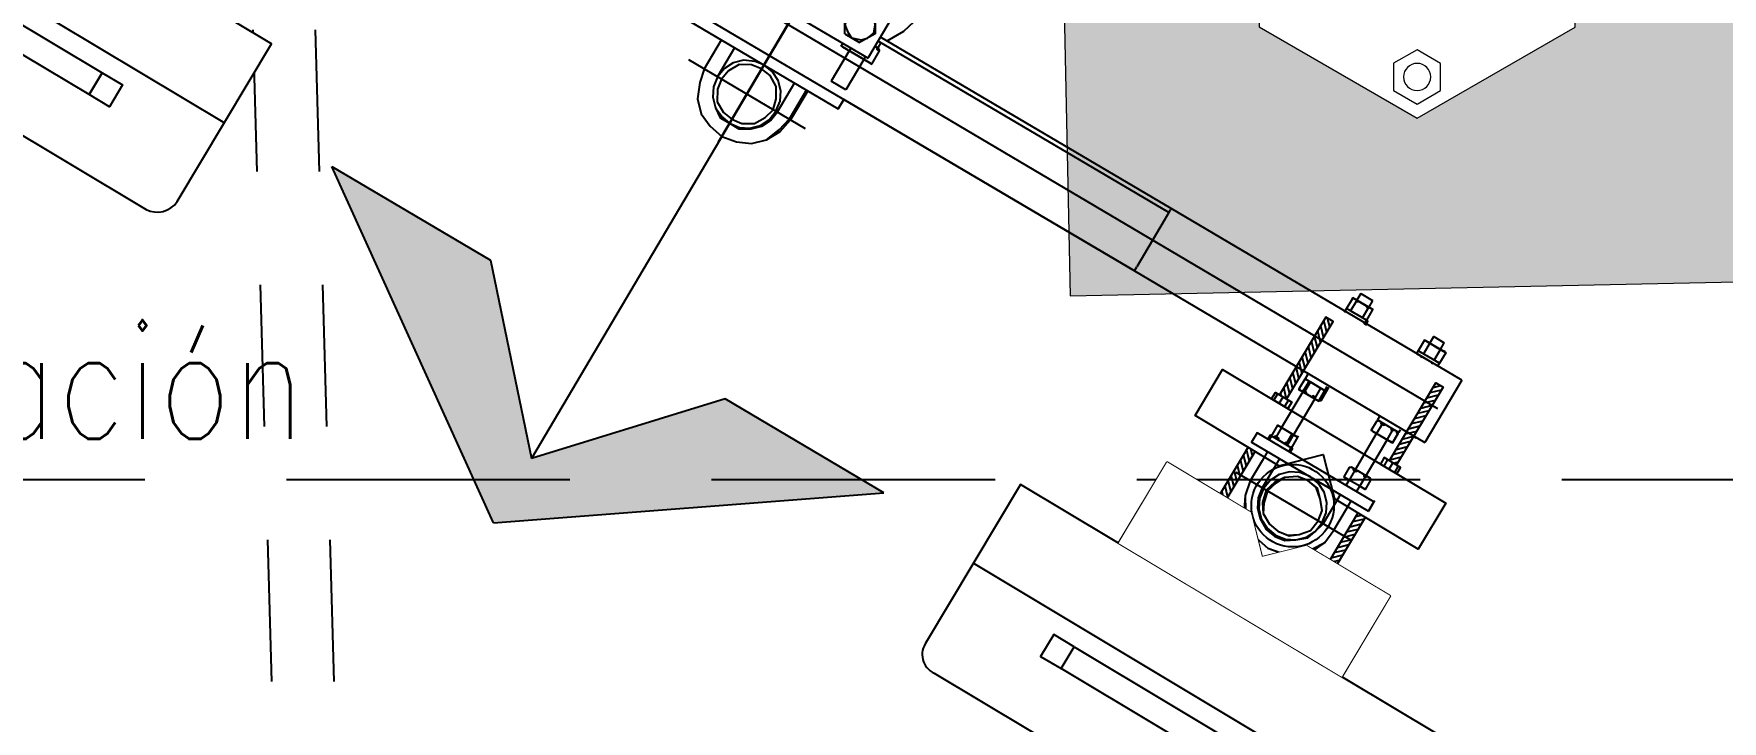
# Model space of a CAD drawing. Header units: millimetres. Extents: x 0 to 177, y -34 to 320.
# Drawn here: x 47.127 to 48.617, y -19.51 to -18.904 of the extents above; entities that cross this region are included whole.
import ezdxf

# ---------------------------------------------------------------- set-up
doc = ezdxf.new("R2010")
doc.units = ezdxf.units.MM
doc.header["$LTSCALE"] = 0.1
doc.set_wipeout_variables(frame=1)
doc.linetypes.add('DASHED2', pattern=[0.375, 0.25, -0.125])
for name, color, linetype in [('8', 8, 'Continuous'), ('9', 96, 'Continuous'), ('ASHURADOS', 7, 'Continuous'), ('FIBRA OPTICA AT&T', 5, 'Continuous'), ('titulos', 170, 'Continuous')]:
    doc.layers.add(name, color=color, linetype=linetype)
doc.styles.add('Romans', font='romans.shx', dxfattribs={"width": 0.8})
pattern_1 = [(135, (32.1043925, -60.0973595), (-0.00265165043, -0.00265165043), [])]
pattern_2 = [(45, (-32.1043925, -60.0973595), (0.00265165043, -0.00265165043), [])]

# ---------------------------------------------------------------- blocks, each defined once
blk = doc.blocks.new('TORREPLANTA')
at = {"layer": 'ASHURADOS', "ltscale": 0.1}
h = blk.add_hatch(dxfattribs=at)
h.set_pattern_fill('AR-CONC', color=8, scale=0.09)
h.paths.add_polyline_path([(29.1184, 102.616), (28.6219, 101.9887), (28.2103, 102.3144), (28.423, 102.4037), (28.4321, 102.3818), (28.6345, 102.3562), (28.7579, 102.5186), (28.6789, 102.7067), (28.4766, 102.7324), (28.4622, 102.7135), (28.283, 102.8496), (28.491, 103.1125), (28.7228, 102.9291)])
h.paths.add_polyline_path([(28.0145, 102.5104), (27.9946, 102.4852), (28.1403, 102.3699), (24.6681, 100.9118), (24.6664, 100.9095), (28.3445, 102.4541), (28.3455, 102.4517), (28.3664, 102.4605)])
h.paths.add_polyline_path([(28.3708, 102.6805), (28.3704, 102.6799), (28.3767, 102.6751), (28.1642, 102.6996), (28.2323, 102.7856)])
h.paths.add_polyline_path([(25.1861, 105.6157), (25.5817, 105.3026), (25.3835, 105.0522), (25.2069, 105.1863), (25.2212, 105.2052), (25.1422, 105.3933), (24.9399, 105.4189), (24.8165, 105.2565), (24.8954, 105.0684), (24.919, 105.0654), (24.8892, 104.8304), (24.4579, 105.1717), (24.9543, 105.7991)])
h.paths.add_polyline_path([(24.5451, 100.6329), (24.6681, 100.7957), (24.6569, 100.8222), (24.9577, 100.9486), (25.0285, 100.8926), (24.532, 100.2653), (23.9047, 100.7617), (24.4012, 101.389), (24.4484, 101.3516), (24.4047, 101.0064), (24.3862, 101.0087), (24.2632, 100.846), (24.3427, 100.6581)])
h.paths.add_polyline_path([(24.8847, 101.0064), (24.6719, 100.917), (24.7915, 101.0802)], flags=17)
h.paths.add_polyline_path([(24.628, 101.2095), (24.4969, 101.0402), (24.4979, 101.0481), (24.4923, 101.0488), (24.5232, 101.2925)], flags=17)
h.paths.add_polyline_path([(25.2677, 104.9059), (25.1918, 105.0944), (25.1992, 105.0888), (25.3324, 104.9877)], flags=17)
h.paths.add_polyline_path([(25.1208, 104.7203), (25.0852, 104.6753), (24.964, 104.7712), (24.9933, 105.0027), (24.994, 105.0027), (24.995, 105.0106)])
h = blk.add_hatch(dxfattribs=at)
h.set_pattern_fill('AR-CONC', color=8, scale=0.0005)
h.paths.add_polyline_path([(28.3509, 102.4627), (28.3424, 102.4591), (28.1367, 102.3727), (27.9946, 102.4852), (28.0145, 102.5104)])
h.paths.add_polyline_path([(24.8847, 101.0064), (24.6719, 100.917), (24.7915, 101.0802)], flags=17)
h.paths.add_polyline_path([(24.9577, 100.9486), (25.0285, 100.8926), (24.532, 100.2653), (23.9047, 100.7617), (24.4012, 101.389), (24.4484, 101.3516), (24.4047, 101.0064), (24.3862, 101.0087), (24.2632, 100.846), (24.3427, 100.6581), (24.5451, 100.6329), (24.6681, 100.7957), (24.6569, 100.8222)])
h.paths.add_polyline_path([(24.628, 101.2095), (24.4969, 101.0402), (24.4979, 101.0481), (24.4923, 101.0488), (24.5232, 101.2925)], flags=17)
h.paths.add_polyline_path([(25.1208, 104.7203), (25.0852, 104.6753), (24.964, 104.7712), (24.9933, 105.0027), (24.994, 105.0027), (24.995, 105.0106)])
h.paths.add_polyline_path([(25.2677, 104.9059), (25.1918, 105.0944), (25.1992, 105.0888), (25.3324, 104.9877)], flags=17)
h.paths.add_polyline_path([(25.5817, 105.3026), (25.3835, 105.0522), (25.2069, 105.1863), (25.2212, 105.2052), (25.1422, 105.3933), (24.9399, 105.4189), (24.8165, 105.2565), (24.8954, 105.0684), (24.919, 105.0654), (24.8892, 104.8304), (24.4579, 105.1717), (24.9543, 105.7991), (25.1861, 105.6157)])
at = {"lineweight": 0}
for points in [[(24.9577, 100.9486), (25.0285, 100.8926), (24.532, 100.2653), (23.9047, 100.7617), (24.4012, 101.389), (24.4484, 101.3516)], [(24.6371, 100.8689), (24.6681, 100.7957), (24.5451, 100.6329), (24.3427, 100.6581), (24.2632, 100.846), (24.3862, 101.0087), (24.4655, 100.9989)]]:
    blk.add_lwpolyline(points, dxfattribs=at)
blk.add_lwpolyline([(24.3824, 100.6669), (24.3522, 100.6707), (24.3403, 100.6987), (24.3587, 100.7229), (24.3888, 100.7192), (24.4007, 100.6912)], close=True, dxfattribs=at)
blk.add_circle((24.3705, 100.6949), 0.0152, dxfattribs=at)
blk = doc.blocks.new('Antena RF')
at = {"layer": '8', "ltscale": 0.05}
h = blk.add_hatch(dxfattribs=at)
h.set_pattern_fill('ANSI31', color=256, scale=0.03, angle=90, style=0)
h.set_pattern_definition(pattern_1)
h.paths.add_polyline_path([(-0.0602, 0.0779), (-0.0528, 0.0779), (-0.0528, 0.1578), (-0.0602, 0.1578)])
h = blk.add_hatch(dxfattribs=at)
h.set_pattern_fill('ANSI31', color=256, scale=0.03, angle=90, style=0)
h.set_pattern_definition(pattern_2)
h.paths.add_polyline_path([(0.0602, 0.0779), (0.0528, 0.0779), (0.0528, 0.1578), (0.0602, 0.1578)])
h = blk.add_hatch(dxfattribs=at)
h.set_pattern_fill('ANSI31', color=256, scale=0.03, angle=90, style=0)
h.set_pattern_definition(pattern_1)
h.paths.add_polyline_path([(-0.0528, 0.024), (-0.0602, 0.024), (-0.0602, -0.024), (-0.0528, -0.024)])
h = blk.add_hatch(dxfattribs=at)
h.set_pattern_fill('ANSI31', color=256, scale=0.03, angle=90, style=0)
h.set_pattern_definition(pattern_2)
h.paths.add_polyline_path([(0.0528, 0.024), (0.0602, 0.024), (0.0602, -0.024), (0.0528, -0.024)])
for points in [[(-0.0528, 0.0779), (-0.0528, 0.1578), (-0.0602, 0.1578), (-0.0602, 0.0779)], [(0.0528, 0.0779), (0.0528, 0.1578), (0.0602, 0.1578), (0.0602, 0.0779)], [(-0.0602, 0.024), (-0.0602, -0.024), (-0.0528, -0.024), (-0.0528, 0.024)], [(0.0602, 0.024), (0.0602, -0.024), (0.0528, -0.024), (0.0528, 0.024)]]:
    blk.add_lwpolyline(points)
for p, q in [((-0.062, 0.0779), (-0.062, 0.0713)), ((-0.0565, 0.0713), (-0.0565, 0.0779)), ((-0.0565, 0.0713), (-0.0565, 0.0779)), ((-0.051, 0.0779), (-0.051, 0.0713)), ((0.051, 0.0779), (0.051, 0.0713)), ((0.0565, 0.0713), (0.0565, 0.0779)), ((0.0565, 0.0713), (0.0565, 0.0779)), ((0.062, 0.0779), (0.062, 0.0713))]:
    blk.add_line(p, q, dxfattribs=at)
for points in [[(-0.0643, 0.0713), (-0.0643, 0.0779), (-0.0476, 0.0779), (-0.0476, 0.0713)], [(0.0643, 0.0713), (0.0643, 0.0779), (0.0476, 0.0779), (0.0476, 0.0713)]]:
    blk.add_lwpolyline(points, close=True, dxfattribs=at)
for points in [[(-0.0286, 0.024), (-0.1147, 0.024), (-0.1147, 0.0713), (0.1147, 0.0713), (0.1147, 0.024), (0.0286, 0.024)], [(-0.0286, 0.024), (0, 0.0526), (0.0286, 0.024)], [(-0.0286, -0.024), (0, -0.0526), (0.0286, -0.024)]]:
    blk.add_lwpolyline(points, dxfattribs=at)
blk.add_circle((0, 0), 0.0364, dxfattribs=at)
at = {"ltscale": 450}
blk.add_wipeout([(-0.2155, -0.1072), (0.2155, -0.1072), (0.2155, -0.2692), (0.2124, -0.279), (0.205, -0.2863), (0.1955, -0.2892), (-0.1955, -0.2892), (-0.2063, -0.2869), (-0.2136, -0.2793), (-0.2155, -0.2691)], dxfattribs=at)
blk.add_line((-0.2155, -0.1882), (0.2155, -0.1882), dxfattribs=at)
blk.add_lwpolyline([(-0.1955, -0.2892), (0.1955, -0.2892, 0.379386), (0.2155, -0.2692), (0.2155, -0.1072), (-0.2155, -0.1072), (-0.2155, -0.2691, 0.470848)], format="xyb", close=True, dxfattribs=at)
for points in [[(-0.1015, -0.2057), (-0.1225, -0.2057), (-0.1225, -0.2282), (-0.1015, -0.2282)], [(-0.1015, -0.2057), (0.1004, -0.2057), (0.1004, -0.2282), (-0.1015, -0.2282)], [(0.1004, -0.2057), (0.1214, -0.2057), (0.1214, -0.2282), (0.1004, -0.2282)]]:
    blk.add_lwpolyline(points, close=True, dxfattribs=at)
at = {"layer": '8', "ltscale": 0.05}
blk.add_lwpolyline([(0.0286, -0.024), (0.1147, -0.024), (0.1147, -0.1072), (-0.1147, -0.1072), (-0.1147, -0.024), (-0.0286, -0.024)], dxfattribs=at)
blk.add_wipeout([(-0.1147, -0.1072), (-0.1147, -0.024), (-0.0286, -0.024), (0, -0.0526), (0.0286, -0.024), (0.1147, -0.024), (0.1147, -0.1072)])
blk = doc.blocks.new('A$C462F3C73')
at = {"linetype": 'Continuous'}
for points in [[(0, -67.083), (0, 1.167)], [(4.667, -59), (4.667, -49.75)], [(5.083, -57.75), (5.583, -56.833), (5.917, -55.75), (6.083, -54.667)], [(34.083, -56.5), (34.083, -56.917)], [(34.083, -56.5), (34.833, -56.5)], [(34.833, -56.5), (34.833, -56.5)], [(34.833, -56.5), (34.833, -56.917)], [(34.833, -56.5), (34.833, -56.917)], [(38.667, -56.917), (38.667, -56.5), (39.333, -56.5)], [(38.667, -56.917), (38.667, -56.5)], [(38.667, -56.5), (39.333, -56.5)], [(39.333, -56.917), (39.333, -56.5)], [(39.333, -56.5), (39.333, -56.5)], [(39.333, -56.917), (39.333, -56.5)], [(39.333, -56.917), (39.333, -56.5)], [(39.333, -56.917), (39.333, -56.5)], [(2.917, -58.583), (2.417, -57.75), (2.917, -56.917)], [(3.333, -56.917), (3, -57), (2.667, -57.333), (2.583, -57.75), (2.667, -58.167), (3, -58.417), (3.333, -58.583), (3.833, -58.417), (4.083, -58.167), (4.25, -57.75), (4.083, -57.333), (3.833, -57), (3.333, -56.917)], [(3.833, -56.917), (4.333, -57.75), (3.833, -58.583)], [(33.833, -57), (33.833, -56.917), (34.083, -56.917), (34.083, -57)], [(33.833, -56.917), (33.833, -57)], [(35.083, -56.917), (33.833, -56.917)], [(34.083, -57), (34.083, -57.583), (33.833, -57.583), (33.833, -57.583)], [(33.833, -57), (33.833, -57.583)], [(34.083, -57), (34.25, -56.917), (34.667, -56.917), (34.833, -57)], [(35.083, -57), (35.083, -57.583), (34.833, -57.583), (34.833, -56.917), (35.083, -56.917), (35.083, -57)], [(35.083, -56.917), (35.083, -57)], [(35.083, -56.917), (35.083, -56.917), (35.083, -57), (35.083, -56.917)], [(35.083, -56.917), (35.083, -56.917)], [(35.083, -57), (35.083, -57.583), (35.083, -57.583)], [(38.667, -56.917), (38.667, -57.583), (38.583, -57.583), (38.5, -57.583), (38.5, -57.583), (38.417, -57.583), (38.333, -57.583)], [(38.333, -56.917), (38.417, -56.917), (38.583, -56.917), (38.667, -56.917)], [(38.333, -56.917), (38.333, -57.583)], [(38.417, -56.917), (38.333, -56.917)], [(38.417, -56.917), (38.333, -56.917)], [(38.667, -56.917), (38.667, -57.583), (38.583, -57.583), (38.5, -57.583), (38.5, -57.583), (38.417, -57.583), (38.333, -57.583)], [(38.333, -56.917), (38.333, -56.917), (38.417, -56.917), (38.583, -56.917), (38.583, -56.917), (38.667, -56.917)], [(38.333, -56.917), (38.333, -57.583)], [(39.583, -56.917), (38.417, -56.917)], [(39.583, -56.917), (38.417, -56.917)], [(38.667, -56.917), (38.75, -56.917), (38.833, -56.917), (39.167, -56.917), (39.25, -56.917), (39.333, -56.917)], [(38.667, -56.917), (38.75, -56.917), (38.833, -56.917), (39.167, -56.917), (39.25, -56.917), (39.333, -56.917)], [(39.667, -56.917), (39.667, -57.583), (39.583, -57.583), (39.583, -57.583), (39.5, -57.583), (39.417, -57.583), (39.333, -57.583), (39.333, -56.917), (39.417, -56.917), (39.583, -56.917), (39.583, -56.917), (39.667, -56.917)], [(39.333, -57.583), (39.333, -56.917), (39.333, -56.917), (39.417, -56.917), (39.583, -56.917), (39.583, -56.917), (39.667, -56.917)], [(39.667, -56.917), (39.667, -57.583), (39.583, -57.583), (39.583, -57.583), (39.417, -57.583), (39.417, -57.583), (39.333, -57.583)], [(39.583, -56.917), (39.583, -56.833)], [(39.667, -56.917), (39.667, -57.583), (39.583, -57.583)], [(39.583, -56.917), (39.667, -56.917), (39.583, -56.917)], [(39.583, -56.917), (39.667, -56.917)], [(39.583, -56.917), (39.667, -56.917)], [(39.667, -56.917), (39.667, -57.583), (39.583, -57.583)], [(39.583, -56.917), (39.667, -56.917), (39.583, -56.917)], [(39.583, -56.917), (39.583, -56.917)], [(22.917, -57.75), (4.667, -57.75)], [(22.917, -58), (4.667, -58)], [(4.833, -58), (4.833, -58.333), (4.667, -58.333)], [(4.667, -58.333), (4.833, -58.333), (4.833, -58.417), (5, -58.417)], [(4.833, -58.333), (5, -58.417)], [(5, -59.25), (5, -58.417)], [(41.167, -57.75), (22.917, -57.75)], [(22.917, -57.75), (22.917, -57.833)], [(22.917, -58), (22.917, -57.833)], [(22.917, -58), (22.917, -58.5)], [(33.833, -57.583), (33.833, -57.833)], [(35.083, -57.833), (35.083, -57.583), (33.833, -57.583)], [(34.833, -57.583), (34.667, -57.583), (34.25, -57.583), (34.083, -57.583)], [(35.083, -57.583), (35.083, -57.583)], [(35.083, -57.583), (35.083, -57.583)], [(35.167, -57.833), (35.167, -57.583), (35.083, -57.583)], [(38.417, -57.583), (38.333, -57.583)], [(38.333, -57.583), (38.333, -57.75)], [(39.667, -57.75), (39.667, -57.583), (38.333, -57.583)], [(38.417, -57.583), (38.333, -57.583)], [(38.333, -57.583), (38.333, -57.75)], [(39.667, -57.75), (39.667, -57.583), (38.333, -57.583)], [(38.333, -57.75), (39.667, -57.75)], [(38.333, -57.75), (39.667, -57.75)], [(39.333, -57.583), (39.167, -57.583), (39.083, -57.583), (38.917, -57.583), (38.833, -57.583), (38.667, -57.583)], [(39.333, -57.583), (39.167, -57.583), (39.083, -57.583), (38.917, -57.583), (38.833, -57.583), (38.667, -57.583)], [(38.667, -57.833), (38.667, -57.75)], [(38.667, -57.833), (38.667, -57.75)], [(39.333, -57.833), (39.333, -57.75)], [(39.333, -57.833), (39.333, -57.75)], [(39.333, -57.833), (39.333, -57.75)], [(39.333, -57.833), (39.333, -57.75)], [(39.583, -57.583), (39.667, -57.583)], [(39.583, -57.583), (39.667, -57.583)], [(39.583, -57.583), (39.667, -57.583)], [(39.583, -57.583), (39.667, -57.583)], [(39.667, -57.75), (39.667, -57.583)], [(39.667, -57.75), (39.667, -57.583)], [(39.667, -57.75), (39.667, -57.75)], [(41.167, -57.75), (41.167, -61.667)], [(-4.583, -59.083), (4.667, -59.083)], [(2.917, -58.583), (3.833, -58.583)], [(3.083, -59.25), (3.083, -59.083)], [(3.583, -59.083), (3.583, -59.25), (3.5, -59.25), (3.167, -59.25), (3.083, -59.25)], [(3.167, -59.25), (3.083, -59.25)], [(3.167, -59.25), (4.833, -59.25)], [(4.5, -59.25), (4.417, -59.25), (4.417, -59.25), (3.667, -59.25), (3.583, -59.25), (3.583, -59.25)], [(3.583, -59.25), (3.583, -61.167)], [(4.5, -59.25), (4.5, -59.083)], [(5, -59.25), (4.917, -59.25), (4.583, -59.25), (4.5, -59.25)], [(4.5, -59.25), (4.5, -61.167)], [(4.667, -59.083), (4.667, -59), (4.667, -59)], [(4.833, -59.25), (5, -59.25)], [(22.917, -58.5), (22.917, -61.417)], [(40.833, -59.75), (-41.917, -59.667)], [(4.5, -61.167), (3.583, -61.167)], [(-22.917, -61.667), (22.917, -61.667), (22.917, -61.417)], [(-4.667, -61.667), (-4.667, -62.25), (4.667, -62.25), (4.667, -61.667)], [(22.917, -61.667), (4.667, -61.667)], [(4.667, -61.667), (4.667, -62.25)], [(22.917, -61.667), (22.917, -61.667)], [(22.917, -61.667), (41.167, -61.667)], [(33.833, -61.75), (33.833, -62), (35.167, -62)], [(33.833, -61.75), (33.833, -62), (35.083, -62)], [(33.833, -62.583), (33.833, -62), (34.167, -62), (34.167, -62.583), (34.083, -62.583), (34, -62.667), (33.917, -62.667), (33.833, -62.583), (33.833, -62.583)], [(33.917, -62), (33.833, -62)], [(33.833, -62.583), (33.833, -62), (34.083, -62), (34.083, -62.583), (34, -62.667), (33.833, -62.667), (33.833, -62.583), (33.833, -62.583)], [(33.833, -62), (33.833, -62)], [(34.083, -62), (34.833, -62)], [(34.167, -62), (34.833, -62)], [(34.833, -62.583), (34.833, -62), (35.083, -62)], [(34.833, -62.583), (34.833, -62), (35.083, -62)], [(35.167, -61.75), (35.167, -62), (35.083, -62)], [(35.083, -62), (35.083, -61.75)], [(35.083, -62), (35.167, -62)], [(35.167, -62), (35.167, -62.583), (35.083, -62.667)], [(35.083, -62), (35.167, -62)], [(35.083, -62.583), (35.083, -62)], [(35.083, -62), (35.083, -62)], [(35.083, -62), (35.083, -62)], [(35.083, -62), (35.083, -62.583), (35.083, -62.667)], [(35.083, -62), (35.083, -62)], [(35.083, -62.583), (35.083, -62)], [(35.083, -62), (35.083, -62)], [(35.167, -61.75), (35.167, -62)], [(35.167, -62), (35.167, -61.75)], [(38.333, -61.75), (38.333, -61.917), (39.667, -61.917)], [(38.333, -61.75), (38.333, -61.917), (39.667, -61.917)], [(38.333, -62.583), (38.333, -62), (38.417, -61.917), (38.583, -61.917), (38.667, -62), (38.667, -62.583), (38.333, -62.583)], [(38.417, -61.917), (38.333, -62)], [(38.333, -62.583), (38.333, -62), (38.333, -62), (38.417, -61.917), (38.583, -61.917), (38.583, -62), (38.667, -62), (38.667, -62.583), (38.333, -62.583)], [(38.417, -61.917), (38.333, -62)], [(38.667, -62), (38.75, -62), (38.833, -61.917), (39.167, -61.917), (39.25, -62), (39.333, -62)], [(38.667, -62), (38.75, -62), (38.833, -61.917), (39.167, -61.917), (39.25, -62), (39.333, -62)], [(39.333, -62.583), (39.333, -62), (39.417, -61.917), (39.583, -61.917), (39.583, -62), (39.667, -62)], [(39.333, -62.583), (39.333, -62), (39.333, -62), (39.417, -61.917), (39.583, -61.917), (39.583, -62), (39.667, -62)], [(39.583, -61.917), (39.667, -62)], [(39.583, -61.917), (39.667, -62)], [(39.583, -61.917), (39.667, -62)], [(39.583, -61.917), (39.667, -62)], [(39.583, -61.917), (39.667, -62)], [(39.583, -61.917), (39.667, -62)], [(39.667, -62), (39.667, -62.583), (39.583, -62.583)], [(39.667, -62), (39.667, -62.583), (39.583, -62.583)], [(39.667, -61.75), (39.667, -61.917)], [(39.667, -61.917), (39.667, -61.75)], [(39.667, -61.75), (39.667, -61.917)], [(39.667, -62.583), (39.667, -62)], [(39.667, -62.583), (39.667, -62)], [(40.583, -61.75), (40.583, -61.667)], [(-2.667, -64.083), (-2.667, -62.25)], [(-2.667, -62.25), (-2.667, -62.25)], [(1.833, -64.083), (1.75, -63.5), (1.5, -63), (1.083, -62.583), (0.583, -62.333), (0, -62.25), (-0.5, -62.333), (-1.083, -62.583), (-1.5, -63), (-1.75, -63.5), (-1.833, -64.083), (-1.75, -64.667), (-1.5, -65.167), (-1.083, -65.583), (-0.5, -65.833), (0, -65.917), (0.583, -65.833), (1.083, -65.583), (1.5, -65.167), (1.75, -64.667), (1.833, -64.083)], [(-1.833, -64.083), (-1.833, -62.25)], [(-1.833, -62.25), (-1.833, -62.25)], [(-1.833, -64.083), (-1.833, -62.25)], [(-1.833, -62.25), (-1.833, -62.25)], [(1.667, -64.083), (1.5, -63.5), (1.167, -62.917), (0.583, -62.583), (0, -62.5), (-0.583, -62.583), (-1.167, -62.917), (-1.5, -63.5), (-1.583, -64.083), (-1.5, -64.667), (-1.167, -65.25), (-0.583, -65.583), (0, -65.667), (0.583, -65.583), (1.167, -65.25), (1.5, -64.667), (1.667, -64.083)], [(1.917, -62.25), (1.917, -62.25)], [(1.917, -62.25), (1.917, -64.083)], [(2.667, -62.25), (2.667, -62.25)], [(2.667, -62.25), (2.667, -64.083)], [(2.75, -62.25), (2.75, -62.25)], [(2.75, -62.25), (2.75, -64.083)], [(33.917, -62.667), (33.833, -62.583)], [(33.833, -62.667), (33.833, -62.583)], [(33.833, -62.667), (35.083, -62.667)], [(33.917, -62.667), (35.083, -62.667)], [(34.833, -62.583), (34.667, -62.583), (34.667, -62.667), (34.25, -62.667), (34.25, -62.583), (34.083, -62.583)], [(34.083, -62.667), (34.083, -64.917)], [(34.083, -62.667), (34.083, -64.917)], [(34.833, -62.583), (34.667, -62.583), (34.667, -62.667), (34.333, -62.667), (34.25, -62.583), (34.167, -62.583)], [(35.083, -62.583), (35.083, -62.667), (34.833, -62.667), (34.833, -62.583), (34.833, -62.583)], [(35.083, -62.583), (35.083, -62.667), (34.833, -62.667), (34.833, -62.583)], [(34.833, -62.667), (34.833, -64.917)], [(34.833, -62.667), (34.833, -64.917)], [(34.833, -62.667), (34.833, -64.917)], [(34.833, -62.667), (34.833, -64.917)], [(35.167, -62.583), (35.083, -62.583), (35.083, -62.667)], [(35.083, -62.667), (35.083, -62.583)], [(35.083, -62.667), (35.083, -62.583)], [(35.083, -62.583), (35.083, -62.667)], [(35.083, -62.667), (35.083, -62.583)], [(35.083, -62.667), (35.083, -62.583)], [(38.417, -62.583), (38.333, -62.583)], [(38.417, -62.583), (38.333, -62.583)], [(38.417, -62.583), (39.583, -62.583)], [(38.417, -62.583), (39.583, -62.583)], [(39.333, -62.583), (38.667, -62.583)], [(38.667, -64.833), (38.667, -62.583)], [(38.667, -64.833), (38.667, -62.583)], [(39.333, -62.583), (38.667, -62.583)], [(39.333, -64.833), (39.333, -62.583)], [(39.667, -62.583), (39.333, -62.583)], [(39.333, -64.833), (39.333, -62.583)], [(39.333, -64.833), (39.333, -62.583)], [(39.333, -64.833), (39.333, -62.583)], [(39.667, -62.583), (39.333, -62.583)], [(39.583, -62.583), (39.583, -62.5)], [(39.667, -62.583), (39.583, -62.583)], [(39.583, -62.583), (39.667, -62.583)], [(39.667, -62.583), (39.583, -62.583)], [(39.583, -62.583), (39.583, -62.583)], [(39.583, -62.583), (39.667, -62.583)], [(-3.667, -64.083), (3.667, -64.083)], [(-2.667, -64.083), (-2.5, -64.833), (-2.167, -65.667), (-1.583, -66.25), (-0.833, -66.583), (0, -66.75), (0.833, -66.583), (1.583, -66.25), (2.167, -65.667), (2.5, -64.833), (2.667, -64.083)], [(-1.833, -64.083), (-1.75, -64.667), (-1.5, -65.167), (-1.083, -65.583), (-0.5, -65.917), (0, -65.917)], [(-1.833, -64.083), (-1.75, -64.667), (-1.5, -65.167), (-1.083, -65.583), (-0.583, -65.917), (0, -65.917), (0.583, -65.917), (1.167, -65.583), (1.583, -65.167), (1.833, -64.667), (1.917, -64.083)], [(0, -66.75), (0.833, -66.583), (1.583, -66.25), (2.167, -65.667), (2.583, -64.917), (2.75, -64.083)], [(35.083, -64.917), (35.083, -64.833)], [(35.083, -64.917), (35.083, -64.833)], [(38.333, -64.917), (38.333, -64.917), (38.417, -64.833), (38.583, -64.833), (38.583, -64.917), (38.667, -64.917)], [(38.417, -64.833), (38.333, -64.917)], [(38.333, -64.917), (38.333, -64.917), (38.417, -64.833), (38.5, -64.833), (38.583, -64.917), (38.667, -64.917)], [(38.417, -64.833), (38.333, -64.917)], [(39.583, -64.833), (38.417, -64.833)], [(39.583, -64.833), (38.417, -64.833)], [(38.667, -64.917), (38.75, -64.917), (38.833, -64.833), (39.167, -64.833), (39.25, -64.917), (39.333, -64.917)], [(38.667, -64.917), (38.75, -64.917), (38.833, -64.833), (39.167, -64.833), (39.25, -64.917), (39.333, -64.917)], [(39.667, -64.917), (39.667, -65.5), (39.333, -65.5), (39.333, -64.917), (39.333, -64.917), (39.417, -64.833), (39.583, -64.833), (39.583, -64.917), (39.667, -64.917)], [(39.667, -64.917), (39.667, -65.5), (39.333, -65.5), (39.333, -64.917), (39.333, -64.917), (39.417, -64.833), (39.583, -64.833), (39.583, -64.917), (39.667, -64.917)], [(39.583, -64.833), (39.667, -64.917), (39.583, -64.833)], [(39.583, -64.833), (39.583, -64.833)], [(39.583, -64.833), (39.667, -64.917)], [(39.583, -64.833), (39.583, -64.917), (39.667, -64.917), (39.583, -64.833)], [(39.583, -64.833), (39.583, -64.833)], [(39.583, -64.833), (39.667, -64.917)], [(33.75, -65.583), (33.75, -65.833)], [(35.083, -65.833), (35.083, -65.583), (33.75, -65.583)], [(34.083, -64.917), (34.083, -65.5), (34, -65.583), (33.833, -65.583), (33.833, -65.5), (33.833, -65.5)], [(33.833, -64.917), (34.083, -64.917)], [(33.833, -64.917), (33.833, -65.5)], [(33.833, -64.917), (33.833, -64.917)], [(35.083, -64.917), (33.833, -64.917)], [(34.083, -64.917), (34.083, -65.5), (34, -65.5), (34, -65.583), (33.833, -65.583), (33.833, -65.5)], [(33.833, -64.917), (34.083, -64.917)], [(33.833, -64.917), (33.833, -65.5)], [(33.833, -64.917), (33.833, -64.917)], [(35.083, -64.917), (33.833, -64.917)], [(33.833, -65.583), (33.833, -65.5)], [(33.833, -65.583), (33.833, -65.5)], [(33.833, -65.583), (33.833, -65.833)], [(35.083, -65.833), (35.083, -65.583), (33.833, -65.583)], [(34.083, -64.917), (34.833, -64.917)], [(34.083, -64.917), (34.75, -64.917)], [(34.833, -65.5), (34.667, -65.5), (34.667, -65.583), (34.25, -65.583), (34.25, -65.5), (34.083, -65.5)], [(34.75, -65.5), (34.667, -65.5), (34.667, -65.583), (34.25, -65.583), (34.25, -65.5), (34.083, -65.5)], [(35.083, -64.917), (35.083, -65.5), (35.083, -65.5), (35.083, -65.583), (34.833, -65.583), (34.833, -65.5), (34.75, -65.5), (34.75, -64.917), (35.083, -64.917)], [(35.083, -64.917), (35.083, -65.5), (35.083, -65.583), (34.833, -65.583), (34.833, -65.5), (34.833, -64.917), (35.083, -64.917)], [(35.083, -64.917), (35.083, -65.5), (35.083, -65.583)], [(35.083, -64.917), (35.083, -64.917), (35.083, -64.917)], [(35.083, -64.917), (35.083, -64.917)], [(35.083, -64.917), (35.083, -65.5), (35.083, -65.583)], [(35.083, -64.917), (35.083, -64.917), (35.083, -64.917)], [(35.083, -64.917), (35.083, -64.917)], [(35.083, -65.583), (35.083, -65.5)], [(35.083, -65.583), (35.083, -65.5)], [(35.083, -65.583), (35.083, -65.5)], [(35.083, -65.583), (35.083, -65.5)], [(35.167, -65.833), (35.167, -65.583), (35.083, -65.583)], [(35.083, -65.833), (35.083, -65.583)], [(38.667, -64.917), (38.667, -65.5), (38.333, -65.5)], [(38.333, -64.917), (38.333, -65.5)], [(38.667, -64.917), (38.667, -65.5), (38.333, -65.5)], [(38.333, -64.917), (38.333, -65.5)], [(38.417, -65.5), (38.333, -65.5)], [(38.417, -65.5), (38.333, -65.5)], [(39.583, -65.5), (38.417, -65.5)], [(39.583, -65.5), (38.417, -65.5)], [(39.333, -65.5), (38.667, -65.5)], [(38.667, -65.833), (38.667, -65.5)], [(38.667, -65.833), (38.667, -65.5)], [(39.333, -65.5), (38.667, -65.5)], [(39.333, -65.833), (39.333, -65.5)], [(39.333, -65.833), (39.333, -65.5)], [(39.333, -65.833), (39.333, -65.5)], [(39.333, -65.833), (39.333, -65.5)], [(39.667, -64.917), (39.667, -65.5), (39.583, -65.5)], [(39.667, -64.917), (39.667, -65.5), (39.583, -65.5)], [(39.583, -65.5), (39.667, -65.5)], [(39.583, -65.5), (39.583, -65.5)], [(39.583, -65.5), (39.667, -65.5)], [(39.583, -65.5), (39.667, -65.5)], [(39.583, -65.5), (39.583, -65.5)], [(39.583, -65.5), (39.667, -65.5)], [(40.417, -65.833), (40.417, -65.75)], [(40.417, -66.417), (40.417, -65.833), (33.083, -65.833), (33.083, -66.417), (40.417, -66.417)], [(40.417, -66.417), (40.417, -65.833), (33.083, -65.833), (33.083, -66.417), (40.417, -66.417)], [(34.083, -66.417), (34.083, -67)], [(34.083, -66.417), (34.083, -67)], [(34.833, -66.417), (34.833, -67)], [(34.833, -66.417), (34.833, -67)], [(34.833, -66.417), (34.833, -67)], [(38.583, -68.25), (38.5, -67.667), (38.25, -67.167), (37.833, -66.75), (37.333, -66.5), (36.75, -66.417), (36.167, -66.5), (35.667, -66.75), (35.25, -67.167), (35, -67.667), (34.833, -68.25), (35, -68.833), (35.25, -69.333), (35.667, -69.75), (36.167, -70), (36.75, -70.083), (37.333, -70), (37.833, -69.75), (38.25, -69.333), (38.5, -68.833), (38.583, -68.25)], [(34.833, -66.417), (34.833, -67)], [(38.583, -68.25), (38.5, -67.667), (38.25, -67.167), (37.833, -66.75), (37.333, -66.5), (36.75, -66.417), (36.167, -66.5), (35.667, -66.75), (35.25, -67.167), (35, -67.667), (34.917, -68.25), (35, -68.833), (35.25, -69.333), (35.667, -69.75), (36.167, -70), (36.75, -70.083), (37.333, -70), (37.833, -69.75), (38.25, -69.333), (38.5, -68.833), (38.583, -68.25)], [(38.333, -68.25), (38.25, -67.667), (37.833, -67.167), (37.333, -66.75), (36.75, -66.667), (36.167, -66.75), (35.583, -67.167), (35.25, -67.667), (35.083, -68.25), (35.25, -68.917), (35.583, -69.417), (36.167, -69.75), (36.75, -69.833), (37.333, -69.75), (37.833, -69.417), (38.25, -68.917), (38.333, -68.25)], [(38.333, -68.25), (38.25, -67.667), (37.833, -67.167), (37.417, -66.75), (36.75, -66.667), (36.167, -66.75), (35.583, -67.167), (35.333, -67.667), (35.167, -68.25), (35.333, -68.917), (35.583, -69.417), (36.167, -69.75), (36.75, -69.833), (37.417, -69.75), (37.833, -69.417), (38.25, -68.917), (38.333, -68.25)], [(38.667, -66.917), (38.667, -66.417)], [(38.667, -66.917), (38.667, -66.417)], [(39.333, -66.917), (39.333, -66.417)], [(39.333, -66.917), (39.333, -66.417)], [(39.333, -66.917), (39.333, -66.417)], [(39.333, -66.917), (39.333, -66.417)], [(40.417, -65.833), (40.417, -66.417)], [(40.417, -66.417), (40.417, -65.833)], [(34.083, -67), (34.083, -68.25)], [(34.083, -67), (34.083, -68.25)], [(34.833, -67), (34.833, -68.25)], [(34.833, -67), (34.833, -68.25)], [(34.833, -67), (34.833, -68.25)], [(34.833, -67), (34.833, -68.25)], [(38.667, -68.25), (38.667, -66.917)], [(38.667, -68.25), (38.667, -66.917)], [(39.333, -68.25), (39.333, -66.917)], [(39.333, -68.25), (39.333, -66.917)], [(39.333, -68.25), (39.333, -66.917)], [(39.333, -68.25), (39.333, -66.917)], [(33.167, -68.25), (40.417, -68.25)], [(34.083, -68.25), (34.25, -69.083), (34.667, -69.75), (35.167, -70.417), (35.917, -70.75), (36.75, -70.917), (37.583, -70.75), (38.333, -70.417), (38.917, -69.75), (39.25, -69.083), (39.333, -68.25)], [(34.083, -68.25), (34.25, -69.083), (34.583, -69.75), (35.167, -70.417), (35.917, -70.75), (36.75, -70.917), (37.5, -70.75), (38.333, -70.417), (38.833, -69.75), (39.25, -69.083), (39.333, -68.25)], [(34.833, -68.25), (34.917, -68.833), (35.25, -69.333), (35.667, -69.75), (36.167, -70.083), (36.75, -70.167)], [(34.833, -68.25), (34.917, -68.833), (35.167, -69.333), (35.583, -69.75), (36.167, -70.083), (36.75, -70.167), (37.333, -70.083), (37.833, -69.75), (38.333, -69.333), (38.5, -68.833), (38.667, -68.25)], [(34.833, -68.25), (34.917, -68.833), (35.167, -69.333), (35.583, -69.75), (36.167, -70.083), (36.75, -70.167), (37.333, -70.083), (37.833, -69.75), (38.333, -69.333), (38.5, -68.833), (38.667, -68.25)], [(34.833, -68.25), (34.917, -68.833), (35.167, -69.333), (35.583, -69.75), (36.167, -70.083), (36.75, -70.167)], [(36.75, -70.917), (37.583, -70.75), (38.333, -70.417), (38.917, -69.833), (39.25, -69.083), (39.333, -68.25)]]:
    blk.add_lwpolyline(points, dxfattribs=at)
at = {"extrusion": (8.92565e-05, -0.000155498, 1), "xscale": 61.31944444444299, "yscale": 61.31944444444299, "zscale": 61.31944444444299, "rotation": 359.6375348272501}
for p in [(-36.69, -68.15, 0.007), (36.738, -68.249, 0.014)]:
    blk.add_blockref('Antena RF', p, dxfattribs=at)
blk = doc.blocks.new('FLECHA')
blk.add_hatch(color=256).paths.add_polyline_path([(0, 1.6239), (-0.2858, 1.4238), (-0.1214, 1.4238), (0, 1.5572), (0.1214, 1.4238), (0.2858, 1.4238)])
for p, q in [((0, 1.6239), (-0.2858, 1.4238)), ((0, 1.6239), (0.2858, 1.4238)), ((-0.1214, 1.4238), (0, 1.5572)), ((0.1214, 1.4238), (0, 1.5572)), ((0, 0), (0, 1.5572)), ((-0.2858, 1.4238), (-0.1214, 1.4238)), ((0.2858, 1.4238), (0.1214, 1.4238))]:
    blk.add_line(p, q)

msp = doc.modelspace()

# ---------------------------------------------------------------- linework, layer by layer
at = {"layer": '8', "linetype": 'DASHED2', "ltscale": 10}
msp.add_lwpolyline([(45.8501, -19.2972), (50.8501, -19.2972), (50.8631, -14.2972), (45.8501, -14.2972)], close=True, dxfattribs=at)
at = {"layer": '9', "linetype": 'DASHED2', "ltscale": 5}
for p, q in [((47.5462, -24.8732), (47.3456, -17.8441)), ((47.4915, -24.8732), (47.2913, -17.8695))]:
    msp.add_line(p, q, dxfattribs=at)

# ---------------------------------------------------------------- block references
at = {"layer": '8', "lineweight": 40, "xscale": -0.7880434782616021, "yscale": 0.7880434782616013, "zscale": 0.7880434782616016, "rotation": 322.8502888482568}
msp.add_blockref('TORREPLANTA', (15.7343, -93.7885), dxfattribs=at)

# ---------------------------------------------------------------- texts
at = {"layer": '8', "insert": (45.9065, -19.1614), "char_height": 0.1, "width": 1.646714, "attachment_point": 1, "style": 'Romans'}
msp.add_mtext('Proyección de cimentación\\P5.00mtsX5.00mts.', dxfattribs=at)

# ---------------------------------------------------------------- next in the draw order: block references
at = {"layer": 'FIBRA OPTICA AT&T', "extrusion": (2.13686e-06, 0.000179281, 1), "xscale": 0.01630804077010233, "yscale": 0.01630804077010233, "zscale": 0.01630804077010233, "rotation": 329.4611475703814}
msp.add_blockref('A$C462F3C73', (48.2871, -18.0573, -0.0031), dxfattribs=at)

# ---------------------------------------------------------------- next in the draw order: block references
at = {"layer": 'titulos', "extrusion": (1.13337e-07, -3.31335e-07, 1), "xscale": 0.9896679930532222, "yscale": 0.9896679930532222, "zscale": 0.9896679930532222, "rotation": 149.4274137039642}
msp.add_blockref('FLECHA', (48.3502, -17.9518, 0), dxfattribs=at)

doc.saveas('drawing.dxf')
